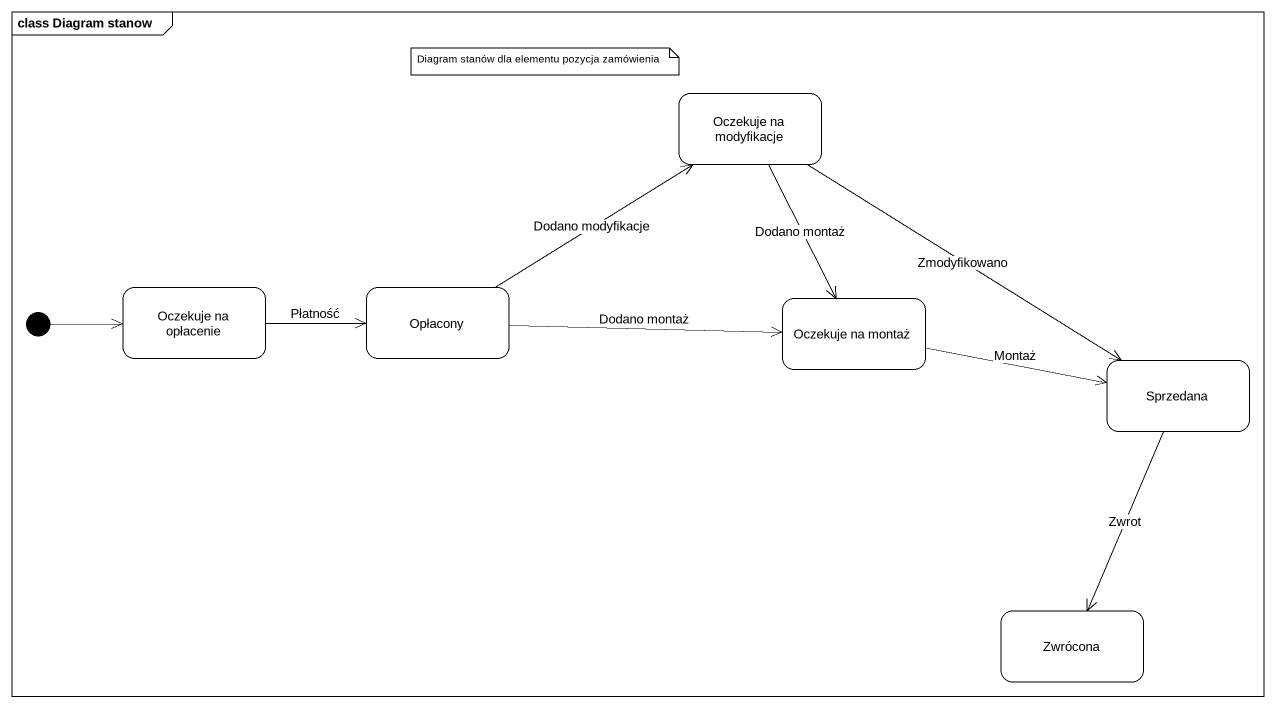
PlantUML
@startuml
mainframe class Diagram stanow
hide empty description
state "Oczekuje na modyfikacje" as Oczekuje_na_modyfikacje
state "Oczekuje na opłacenie" as Oczekuje_na_opłacenie
state Opłacony
state "Oczekuje na montaż" as Oczekuje_na_montaż
state Sprzedana
state Zwrócona
[*] -right-> Oczekuje_na_opłacenie
Oczekuje_na_modyfikacje --> Oczekuje_na_montaż : Dodano montaż
Oczekuje_na_modyfikacje --> Sprzedana : Zmodyfikowano
Oczekuje_na_opłacenie -right-> Opłacony : Płatność
Opłacony -up-> Oczekuje_na_modyfikacje : Dodano modyfikacje
Opłacony -right-> Oczekuje_na_montaż : Dodano montaż
Oczekuje_na_montaż -right-> Sprzedana : Montaż
Sprzedana --> Zwrócona : Zwrot
note as N1
  Diagram stanów dla elementu pozycja zamówienia
end note
@enduml
